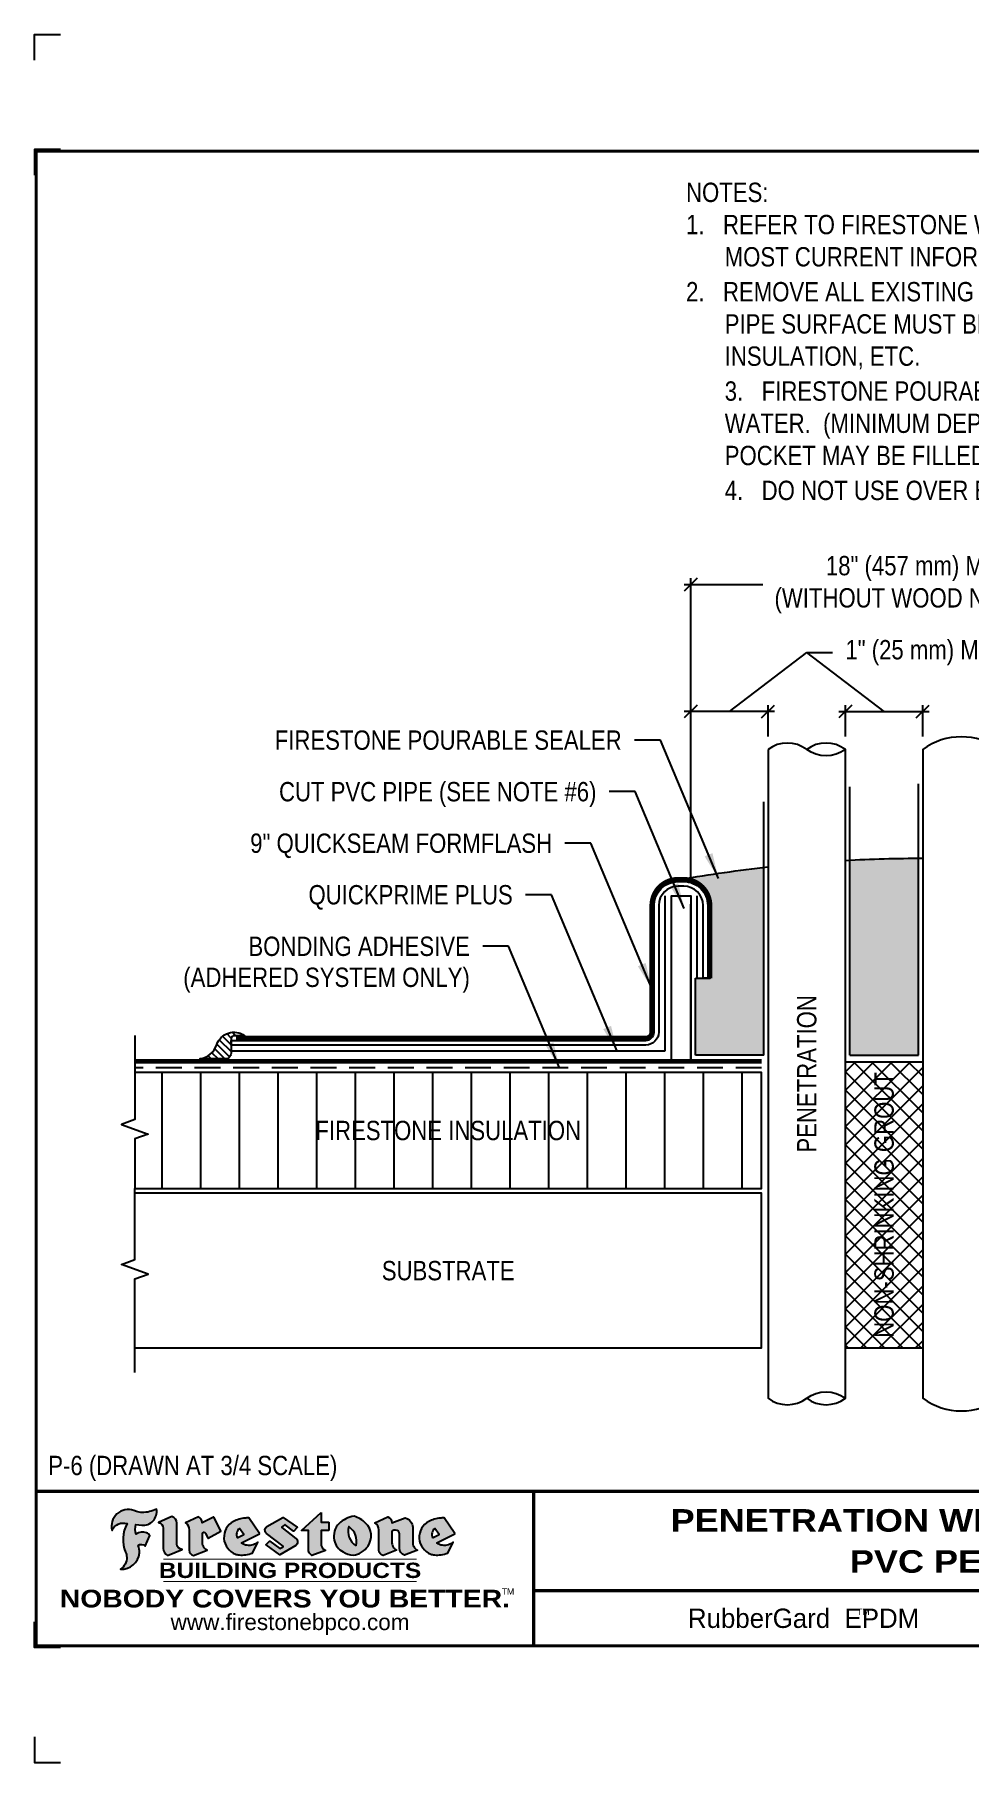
# Model space of a CAD drawing. Header units: inches. Extents: x 121.4 to 141.5, y -283.5 to -266.7.
# Drawn here: x 121.45 to 130.52, y -283.49 to -266.73 of the extents above; entities that cross this region are included whole.
import ezdxf
from ezdxf.enums import TextEntityAlignment as Align

# ---------------------------------------------------------------- set-up
doc = ezdxf.new("R2010")
doc.units = ezdxf.units.IN
doc.header["$MEASUREMENT"] = 0
doc.linetypes.add('HIDDEN', pattern=[0.375, 0.25, -0.125])
doc.layers.get('0').update_dxf_attribs({"linetype": 'CONTINUOUS'})
doc.layers.get('DEFPOINTS').update_dxf_attribs({"linetype": 'CONTINUOUS'})
for name, color, linetype in [('FSBP-ACCESSORY-OTHER', 7, 'CONTINUOUS'), ('FSBP-ADHESIVE', 1, 'HIDDEN'), ('FSBP-ANNO-NOTE', 7, 'CONTINUOUS'), ('FSBP-INSULATION', 7, 'CONTINUOUS'), ('FSBP-MEMBRANE', 7, 'CONTINUOUS'), ('FSBP-OTHER', 7, 'CONTINUOUS'), ('FSBP-SEALANTS', 1, 'CONTINUOUS'), ('FSBP-SUBSTRATE-GENERIC', 9, 'CONTINUOUS'), ('FSBP-TTLB', 7, 'CONTINUOUS'), ('FSBP-TTLB-BORDER', 7, 'CONTINUOUS'), ('FSBP-TTLB-TEXT', 7, 'CONTINUOUS')]:
    doc.layers.add(name, color=color, linetype=linetype)
doc.styles.add('FSBP_ARIAL', font='arial.ttf')
doc.styles.add('FSBP_ARIAL_BOLD', font='')
doc.styles.add('FSBP_ARIAL_NAR', font='ARIALN.TTF')
doc.styles.add('FSBP_BANKGOTHIC', font='bgothm.ttf')
doc.styles.get('FSBP_ARIAL_BOLD').set_extended_font_data('Arial Black')
doc.linetypes.add('ZIGZAG', pattern='A,0.0001,-0.2,[131,ltypeshp.shx,S=0.2,R=0,X=-0.2,Y=0],-0.4,[131,ltypeshp.shx,S=0.2,R=180,X=0.2,Y=0],-0.2', length=0.8001)
doc.dimstyles.new('FSBP-DIM', dxfattribs={"dimtxt": 0.1875, "dimasz": 0.125, "dimexe": 0.0625, "dimexo": 0.125, "dimgap": 0.125, "dimtad": 0, "dimdec": 0, "dimzin": 1, "dimdsep": 46, "dimlunit": 4, "dimtxsty": 'FSBP_ARIAL_NAR', "dimblk": 'OBLIQUE', "dimcen": 0.09375, "dimdle": 0.0625, "dimclrd": 256, "dimclre": 256, "dimclrt": 256, "dimadec": 0, "dimazin": 0, "dimtfac": 1, "dimtdec": 0, "dimtmove": 1, "dimatfit": 3, "dimfxl": 1, "dimtolj": 1, "dimtzin": 0, "dimlwd": -1, "dimlwe": -1, "dimarcsym": 0})
doc.dimstyles.new('FSBP-LEADER', dxfattribs={"dimtxt": 0.1875, "dimasz": 0.25, "dimexe": 0.0625, "dimexo": 0.125, "dimgap": 0.125, "dimtad": 0, "dimtih": 1, "dimtoh": 1, "dimdec": 4, "dimzin": 0, "dimdsep": 46, "dimlunit": 4, "dimtxsty": 'FSBP_ARIAL_NAR', "dimcen": 0.09375, "dimclrd": 256, "dimclre": 256, "dimclrt": 256, "dimadec": 0, "dimazin": 0, "dimtfac": 1, "dimtdec": 4, "dimtofl": 0, "dimtmove": 0, "dimatfit": 3, "dimfxl": 1, "dimtolj": 1, "dimtzin": 0, "dimlwd": -1, "dimlwe": -1, "dimarcsym": 0})

# ---------------------------------------------------------------- blocks, each defined once
blk = doc.blocks.new('_OBLIQUE')
at = {"color": 0, "linetype": 'ByBlock'}
blk.add_line((-0.5, -0.5), (0.5, 0.5), dxfattribs=at)
blk = doc.blocks.new('*D3')
at = {"layer": 'DEFPOINTS', "color": 0, "transparency": 16777216}
for p in [(132.311836314665, -272.0623908390834), (127.8118363146645, -275.081182422287), (132.311836314665, -275.081182422287)]:
    blk.add_point(p, dxfattribs=at)
at = {"layer": 'FSBP-ANNO-NOTE', "transparency": 16777216}
for p, q in [((127.8118363146645, -274.956182422287), (127.8118363146645, -271.9998908390834)), ((132.311836314665, -274.956182422287), (132.311836314665, -271.9998908390834)), ((127.7493363146645, -272.0623908390834), (128.5120409531368, -272.0623908390834)), ((132.374336314665, -272.0623908390834), (131.6116316761927, -272.0623908390834))]:
    blk.add_line(p, q, dxfattribs=at)
at = {"layer": 'FSBP-ANNO-NOTE', "transparency": 16777216, "xscale": 0.125, "yscale": 0.125, "zscale": 0.125, "rotation": 180}
blk.add_blockref('_OBLIQUE', (127.8118363146645, -272.0623908390834), dxfattribs=at)
at = {"layer": 'FSBP-ANNO-NOTE', "transparency": 16777216, "xscale": 0.125, "yscale": 0.125, "zscale": 0.125}
blk.add_blockref('_OBLIQUE', (132.311836314665, -272.0623908390834), dxfattribs=at)
at = {"layer": 'FSBP-ANNO-NOTE', "transparency": 16777216, "insert": (130.0618363146647, -272.0623908390834), "char_height": 0.1875, "attachment_point": 5, "style": 'FSBP_ARIAL_NAR'}
blk.add_mtext('\\A1;18" (457 mm) MAX.\\P(WITHOUT WOOD NAILERS)', dxfattribs=at)
blk = doc.blocks.new('*D4')
at = {"layer": 'DEFPOINTS', "color": 0, "transparency": 16777216}
for p in [(127.811836314665, -273.2924143736673), (127.811836314665, -273.6615643245682), (128.5618363146649, -273.6615643245682)]:
    blk.add_point(p, dxfattribs=at)
at = {"layer": 'FSBP-ANNO-NOTE', "transparency": 16777216}
for p, q in [((128.1868363146649, -273.2924143736673), (128.936836314665, -272.7215733672292)), ((128.936836314665, -272.7215733672292), (129.186836314665, -272.7215733672292)), ((128.6243363146649, -273.2924143736673), (127.749336314665, -273.2924143736673)), ((127.811836314665, -273.5365643245682), (127.811836314665, -273.2299143736673)), ((128.5618363146649, -273.5365643245682), (128.5618363146649, -273.2299143736673))]:
    blk.add_line(p, q, dxfattribs=at)
at = {"layer": 'FSBP-ANNO-NOTE', "transparency": 16777216, "xscale": 0.125, "yscale": 0.125, "zscale": 0.125, "rotation": 180}
blk.add_blockref('_OBLIQUE', (127.811836314665, -273.2924143736673), dxfattribs=at)
at = {"layer": 'FSBP-ANNO-NOTE', "transparency": 16777216, "xscale": 0.125, "yscale": 0.125, "zscale": 0.125}
blk.add_blockref('_OBLIQUE', (128.5618363146649, -273.2924143736673), dxfattribs=at)
at = {"layer": 'FSBP-ANNO-NOTE', "transparency": 16777216, "insert": (129.311836314665, -272.7215733672292), "char_height": 0.1875, "attachment_point": 4, "style": 'FSBP_ARIAL_NAR'}
blk.add_mtext('\\A1;1" (25 mm) MIN.', dxfattribs=at)
blk = doc.blocks.new('TTLB-EPDM_2')
at = {"layer": 'FSBP-TTLB-TEXT'}
h = blk.add_hatch(color=1, dxfattribs=at)
edge = h.paths.add_edge_path()
edge.add_arc((1.037309769669573, -0.1982514792917306), 0.1319107607348553, 264.0410451462098, 370.3106169565175)
edge.add_arc((1.027551646585694, 0.1214293576525799), 0.3273056962876235, 270.05058356628535, 295.23459397187514, ccw=False)
edge.add_arc((1.022801957313345, -0.06680179986895154), 0.1391656561713503, 249.3281275763668, 272.0749124149863, ccw=False)
edge.add_line((0.9736743133014443, -0.1970076156048179), (0.9474927838574558, -0.1852745150568325))
edge.add_arc((0.8939498971398288, -0.3394262635682071), 0.1631857907024099, 70.84590087378872, 194.3325259843273)
edge.add_arc((0.8444260109029493, -0.4259936440910768), 0.1179914261095279, 70.96950098067128, 156.9641407594482, ccw=False)
edge.add_arc((1.153141409296894, -0.4684497516079468), 0.3110405457095052, 150.3231137483159, 203.2084295854517)
edge.add_arc((0.7562495500622943, -0.6412608153899899), 0.1218587156617311, 0.8849157075190988, 24.34668939894999, ccw=False)
edge.add_arc((0.7493781665697374, -0.6475258110744375), 0.1289731377238325, -58.36655102076742, 3.6216782311386737, ccw=False)
edge.add_arc((0.8256699029544474, -0.5792158350996106), 0.1783301886510354, 267.2205474105585, 354.1381621173521)
edge.add_arc((0.7903121048625305, -0.6011409294291745), 0.212787892960859, 0.9996158580669322, 21.00503380861244)
edge.add_arc((1.01880712263941, -0.5666691048185161), 0.05136395668415847, 40.82117713173261, 125.52727787225791, ccw=False)
edge.add_line((1.057676976260041, -0.5330924682126437), (1.102776947655911, -0.4308018311949837))
edge.add_arc((1.040858222524664, -0.4699705673995949), 0.07326744446031509, 32.31675181867256, 66.31481236598174)
edge.add_arc((1.032262518825329, -0.5063316993097662), 0.1102246948011782, 69.8179132332389, 125.254734720681)
edge.add_arc((1.127708877207287, -0.368959353531244), 0.1659710644737306, 164.1569669952081, 196.5811013160487, ccw=False)
edge.add_line((0.9680425188342383, -0.3236487780942383), (1.023615334387159, -0.3294494641845773))
h = blk.add_hatch(color=1, dxfattribs=at)
edge = h.paths.add_edge_path()
edge.add_line((1.275239419159561, -0.6223407783464694), (1.415345367376062, -0.5660418822574371))
edge.add_arc((1.421019305783958, -0.5090099247487757), 0.05731350411836949, 181.9717871001989, 264.31851000495806, ccw=False)
edge.add_line((1.363739737527226, -0.5109819325197265), (1.363412352251203, -0.3102363679013962))
edge.add_arc((1.294263659668751, -0.3103491388303989), 0.06914878453844908, 0.0934405599591014, 72.42834396969012)
edge.add_line((1.315139561173908, -0.2444268274366692), (1.186839444240604, -0.3024209471341379))
edge.add_arc((1.175246268095289, -0.3585110609420917), 0.05727567197445628, -0.017399788185912257, 78.322067691347, ccw=False)
edge.add_line((1.232521937428658, -0.3585284546236807), (1.232574268422297, -0.555126496687123))
edge.add_arc((1.305699496415486, -0.5558575689677219), 0.07312888236350451, 179.4272023230205, 245.3845503102953)
h = blk.add_hatch(color=1, dxfattribs=at)
edge = h.paths.add_edge_path()
edge.add_line((1.792026821926584, -0.3839679064720229), (1.722158956877934, -0.2518542302253621))
edge.add_arc((1.720119655279638, -0.2529327078887852), 0.002306916790721817, 27.87197133405656, 117.3766794470751)
edge.add_line((1.719058846382097, -0.250884159729182), (1.610638460368705, -0.3070279753467702))
edge.add_arc((1.547088841662962, -0.3061026658494403), 0.06355635479880145, 359.165808011073, 425.8793658831422)
edge.add_line((1.573061729235633, -0.2480956029480268), (1.446879247402876, -0.3051325108639702))
edge.add_arc((1.407812067100189, -0.370357133046621), 0.07602957263902092, -3.441403975725109, 59.07992244284969, ccw=False)
edge.add_line((1.483704536400296, -0.3749210150788969), (1.483704536400296, -0.5723838140635706))
edge.add_arc((1.54053746518044, -0.568254406115083), 0.05698275005415228, 184.1557352478595, 255.3066498366543)
edge.add_line((1.526084036778343, -0.6233736605654059), (1.657291340682093, -0.570650514527486))
edge.add_arc((1.688298576827198, -0.5021390388423987), 0.0752015358480571, 207.5160880841914, 245.649226723163, ccw=False)
edge.add_arc((1.721050197024907, -0.4914488168456328), 0.1093332836229113, 179.4823365255141, 204.5537900001094, ccw=False)
edge.add_line((1.611721375809452, -0.4904610114968335), (1.611721375809452, -0.4126404716788983))
edge.add_arc((1.628589765097195, -0.414159299036043), 0.01693662875851176, 28.356188110622725, 174.8549701683585, ccw=False)
edge.add_arc((1.627340435522395, -0.4197189881350504), 0.02111886817708033, 22.216893572439517, 40.10213956426492, ccw=False)
edge.add_line((1.646891420738257, -0.4117336534413738), (1.666638796144639, -0.4549750258192233))
edge.add_arc((1.668737246926742, -0.4540167099035481), 0.002306916790685496, 204.545128184284, 299.6323508190091)
edge.add_line((1.669877862091766, -0.4560219186518992), (1.791128135493295, -0.3870515928837648))
edge.add_line((1.791128135493295, -0.3870515928837648), (1.792026821926584, -0.3839679064720229))
h = blk.add_hatch(color=1, dxfattribs=at)
h.paths.add_polyline_path([(2.063388732080512, -0.2583237030618903, 0.02524281661523788), (2.025024361750752, -0.2610532129309178, 0.1213611957758757), (1.901773912052249, -0.3008158885520373, 0.6151668103976068), (1.93274136141747, -0.6099060679591872, 0.05306812109568645), (1.967936229862175, -0.617865745600497, 0.1150932231766138), (2.099126721549737, -0.5994933789882708), (2.151195569562105, -0.4944891916583316, -0.08755405562188731), (2.104230609512001, -0.5187113292177372, -0.265591761123442), (1.992692314386659, -0.5010701623316862), (2.165347897647223, -0.4141184325909109, 0.4518949533370738), (2.166222728871162, -0.4107679608846269)])
h.paths.add_polyline_path([(2.014217313945437, -0.4188965037300676), (1.951113654018855, -0.4515330109460507, -0.3720533890450154), (1.973177450672722, -0.3607130665457561)], flags=16)
h = blk.add_hatch(color=1, dxfattribs=at)
edge = h.paths.add_edge_path()
edge.add_arc((2.260407392426802, -0.3775796671688782), 0.04152450223225729, 123.20805433950699, 232.2027298779723, ccw=False)
edge.add_line((2.237665217914071, -0.3428366421988329), (2.393535971665983, -0.2540943745380986))
edge.add_arc((2.394677353533142, -0.2560991469722482), 0.002306916790741334, 55.64644466176611, 119.65426054492559, ccw=False)
edge.add_line((2.395979141996861, -0.2541946229174954), (2.531809646140459, -0.3470380726374032))
edge.add_arc((2.530468902927946, -0.3489153772789875), 0.002306916790700397, -42.731101238422525, 54.4661353739603, ccw=False)
edge.add_line((2.532163440279987, -0.3504807552658491), (2.498457913851155, -0.3869673252714421))
edge.add_arc((2.496763376499139, -0.3854019472845934), 0.002306916790672934, 233.7527076894875, 317.26889876138785, ccw=False)
edge.add_line((2.495399362263356, -0.38726241234572), (2.413849913492982, -0.3274738082119626))
edge.add_arc((2.412485899257181, -0.3293342732731342), 0.002306916790720064, 53.75270768979358, 124.4135619297835)
edge.add_line((2.41118211687575, -0.3274311136421062), (2.382933981293377, -0.346782838468144))
edge.add_arc((2.38423776367478, -0.3486859980991606), 0.002306916790694898, 124.4135619293799, 231.8459020253626)
edge.add_line((2.382812599816248, -0.3505000469010184), (2.519899969301207, -0.4581994452042721))
edge.add_arc((2.494247019847682, -0.4908523236374461), 0.04152450223225742, -55.21225898295222, 51.84590202520428, ccw=False)
edge.add_line((2.517938320565804, -0.5249552055672808), (2.364434947484597, -0.6179520922513717))
edge.add_arc((2.36323960192349, -0.6159790200102006), 0.002306916790726996, 233.2955624372927, 301.20872157023314, ccw=False)
edge.add_line((2.361860787187538, -0.6178285429225383), (2.231266621301074, -0.5204709167214361))
edge.add_arc((2.232647938930649, -0.5186232623475259), 0.002306916790697672, 135.5134179846393, 233.21798691998708, ccw=False)
edge.add_line((2.231002150870836, -0.5170067083764565), (2.262839375599356, -0.4845937328397696))
edge.add_arc((2.264485163659225, -0.4862102868108537), 0.002306916790748497, 53.0352839999411, 135.513417985369, ccw=False)
edge.add_line((2.265872365996302, -0.4843670465239001), (2.361834678328762, -0.5565872257804898))
edge.add_arc((2.363221880665761, -0.5547439854936304), 0.002306916790627066, 233.0352840000685, 302.2362632414394)
edge.add_line((2.36445241715569, -0.5566953042850713), (2.39428499383348, -0.5378823484768844))
edge.add_arc((2.393054457343549, -0.5359310296853765), 0.002306916790685166, 302.2362632406177, 412.2027298768422)
edge.add_line((2.394468296066179, -0.5341081404551886), (2.234958295420142, -0.4103916733127022))
h = blk.add_hatch(color=1, dxfattribs=at)
edge = h.paths.add_edge_path()
edge.add_line((2.763460561272041, -0.2072496393923444), (2.763460561272041, -0.2969520779963801))
edge.add_arc((2.765767478062699, -0.2969520779963943), 0.00230691679065842, 179.9999999996471, 269.9999999996471)
edge.add_line((2.765767478062685, -0.2992589947870528), (2.835417693520355, -0.2992589947870528))
edge.add_arc((2.835417693520355, -0.3015659115777538), 0.002306916790701052, 0, 90, ccw=False)
edge.add_line((2.837724610311056, -0.3015659115777538), (2.837724610311056, -0.3790761307453892))
edge.add_arc((2.83541769352037, -0.3790761307453749), 0.002306916790686842, 269.99999999964706, 359.99999999964706, ccw=False)
edge.add_line((2.835417693520355, -0.3813830475360618), (2.765767478062685, -0.3813830475360618))
edge.add_arc((2.765767478062699, -0.3836899643267202), 0.00230691679065842, 90.00000000035294, 180.0000000003529)
edge.add_line((2.763460561272041, -0.3836899643267344), (2.763460561272041, -0.5033995910642801))
edge.add_arc((2.836735953378943, -0.5071368822038516), 0.07337063740681413, 177.0802527808789, 245.3249543133826)
edge.add_line((2.806105814540615, -0.5738080530967267), (2.674529557384915, -0.6226036013049594))
edge.add_arc((2.708610405062069, -0.564298408791804), 0.06753517344606039, 177.0345319916277, 239.6926428024901, ccw=False)
edge.add_line((2.641165668230087, -0.560804539009709), (2.641165668230087, -0.3836899643267344))
edge.add_arc((2.638858751439429, -0.3836899643267202), 0.00230691679065842, 359.9999999996471, 449.999999999647)
edge.add_line((2.638858751439443, -0.3813830475360618), (2.572857950769389, -0.3813830475360618))
edge.add_line((2.572857950769389, -0.3813830475360618), (2.763460561272041, -0.2072496393923444))
h = blk.add_hatch(color=1, dxfattribs=at)
edge = h.paths.add_edge_path(flags=16)
edge.add_arc((2.940363509127394, -0.4847985213681437), 0.1684614578629418, 344.5558804047865, 417.0140046669545)
edge.add_arc((3.194458079644619, -0.3883534532477785), 0.1684614578629414, 164.5558804047864, 237.0140046669546)
edge = h.paths.add_edge_path()
edge.add_arc((3.069375116502199, -0.4399344555144872), 0.1828726885096673, 136.0914512150047, 191.213418978326)
edge.add_arc((3.064939550433406, -0.4318234379590333), 0.1803148804748503, 194.0167254156723, 240.6663730831859)
edge.add_arc((3.098047041778981, -0.3845058757092554), 0.2378525180183701, 239.2975390661776, 264.2889872773176)
edge.add_arc((3.04884478212623, -0.4190232383793012), 0.203760689247156, 277.1986764832036, 326.503572961274)
edge.add_arc((3.077739326803546, -0.4341046616465112), 0.171374865791709, 325.3768876809902, 406.3828327799087)
edge.add_arc((3.011839488065919, -0.4896144380417797), 0.2571945645850002, 44.28462553519766, 73.82901434867304)
edge.add_arc((3.117152499586992, -0.4983433120546693), 0.2579560664039132, 97.50292863483666, 134.1039137579027)
h = blk.add_hatch(color=1, dxfattribs=at)
edge = h.paths.add_edge_path()
edge.add_line((3.322690228557462, -0.5721896537377091), (3.322690228557462, -0.3749210150788969))
edge.add_arc((3.246797759257384, -0.3703571330465745), 0.076029572638996, 356.5585960242387, 419.0799224428129)
edge.add_line((3.285864939560099, -0.3051325108639702), (3.412047421392799, -0.2480956029480268))
edge.add_arc((3.386074533820159, -0.3061026658494941), 0.06355635479883807, 0.3962622833877276, 65.87936588318718, ccw=False)
edge.add_line((3.449629368605429, -0.3056631084210863), (3.580526418688805, -0.2593848434574539))
edge.add_arc((3.555744121700958, -0.3530904070730321), 0.09692726601172152, 2.366977007666776, 75.18615851992018, ccw=False)
edge.add_line((3.652588689330287, -0.3490873311063041), (3.652588689330287, -0.4883770011386872))
edge.add_arc((3.761877549389556, -0.4914934052703811), 0.1093332836229047, 178.3666365323574, 204.5537900000422)
edge.add_arc((3.729125929191727, -0.5021836272670953), 0.07520153584796169, 207.5160880841711, 245.2240541443093)
edge.add_line((3.697611150971852, -0.5704631245385627), (3.572585913552643, -0.6207021253773775))
edge.add_arc((3.59534718600759, -0.5526356419907701), 0.07177131519198746, 180.3328587115751, 251.51018566665869, ccw=False)
edge.add_line((3.523577081955409, -0.5530525936986663), (3.523577081955409, -0.4153032515383615))
edge.add_arc((3.486319529276879, -0.4148773504126441), 0.0372599868942854, 359.3450650296066, 449.0500281941028)
edge.add_arc((3.482769874121713, -0.4419622099033496), 0.06447454900600783, 86.29402372314017, 119.8211331593848)
edge.add_line((3.450707067966732, -0.3860252459975726), (3.450707067966732, -0.4904610114968335))
edge.add_arc((3.560035889182251, -0.491448816845647), 0.1093332836229751, 179.4823365255069, 204.5537900001023)
edge.add_arc((3.527284268984408, -0.5021390388424952), 0.07520153584796385, 207.5160880841699, 245.6492267231416)
edge.add_line((3.496277032839316, -0.570650514527486), (3.365069728935509, -0.6233736605654059))
edge.add_arc((3.37950248606194, -0.5682868177318081), 0.05694615642555727, 183.9298782390169, 255.318496325343, ccw=False)
h = blk.add_hatch(color=1, dxfattribs=at)
h.paths.add_polyline_path([(3.957695472291277, -0.2583237030618903, 0.02524281661523822), (3.919331101961575, -0.2610532129309178, 0.1085638477195505), (3.807890832595604, -0.2939221658134414, 0.6425897848490651), (3.827048101628293, -0.6099060679591872, 0.05306812109569052), (3.862242970072884, -0.617865745600497, 0.1150932231766133), (3.993433461760503, -0.5994933789882708), (4.045502309772871, -0.4944891916583316, -0.08755405562189084), (3.998537349722767, -0.5187113292177372, -0.2655917611234366), (3.886999054597368, -0.5010701623316862), (4.059654637857989, -0.4141184325909109, 0.4518949533370731), (4.060529469081928, -0.4107679608846269)])
h.paths.add_polyline_path([(3.90852405415626, -0.4188965037300676), (3.845420394229677, -0.4515330109460507, -0.3720533890450147), (3.867484190883488, -0.3607130665457561)], flags=16)
at = {"layer": 'DEFPOINTS', "linetype": 'Continuous', "ltscale": 1.75}
for points in [[(-0.015625, 13.88083333333333), (-0.015625, 14.13083333333333), (0.234375, 14.13083333333333)], [(-0.015625, -2.380833333333342), (-0.015625, -2.630833333333342), (0.234375, -2.630833333333342)]]:
    blk.add_lwpolyline(points, dxfattribs=at)
at = {"layer": 'DEFPOINTS', "color": 1}
for points in [[(0.234375, 13.015625), (-0.015625, 13.015625), (-0.015625, 12.765625)], [(0.234375, -1.515625), (-0.015625, -1.515625), (-0.015625, -1.265625)]]:
    blk.add_lwpolyline(points, dxfattribs=at)
at = {"layer": 'FSBP-TTLB', "const_width": 0.03125}
for points in [[(0, 0), (0, -1.5), (20, -1.5), (20, 0), (0, 0)], [(4.825208527206769, 0), (4.825208527206769, -0.9643749050531198)], [(4.825208527206769, -0.9643749050531198), (15.84028770518938, -0.9643749050531198)], [(4.825208527206769, -0.9643749050531198), (4.825208527206769, -1.5)]]:
    blk.add_lwpolyline(points, dxfattribs=at)
at = {"layer": 'FSBP-TTLB-BORDER', "const_width": 0.03125}
blk.add_lwpolyline([(20, 0), (20, 13), (0, 13), (0, 0)], dxfattribs=at)
at = {"layer": 'FSBP-TTLB-TEXT', "color": 1}
blk.add_line((0.7358432058323388, -0.379822754145593), (0.7358432058323388, -0.379822754145593), dxfattribs=at)
for points in [[(1.023615323725323, -0.3294494630716969, 0.5000510906601082), (1.167090420776901, -0.1746414942047778, -0.1103304102359608), (1.027840608309816, -0.2058762110801382, -0.09957876667165425), (0.9736743133014443, -0.1970076156048179), (0.9474927838574558, -0.1852745150568325, 0.5978159689075124), (0.7358432058323388, -0.379822754145593, -0.3938834584182213), (0.8828996422548698, -0.3144510229727047, 0.2349406564350952), (0.86727108227484, -0.5910237178633082, -0.1027304183841549), (0.8780937320133262, -0.6393788197974146, -0.2772692352614086), (0.8170223912655956, -0.7573362346216896, 0.3985429150902959), (1.003067614090241, -0.5974286950643517, 0.0875124847930418), (0.9889600163401155, -0.5248671157293501, -0.3874031597924062), (1.057676976260041, -0.5330924682126437), (1.102776947655911, -0.4308018311949837, 0.1494423498871741), (1.07029056398062, -0.4028746979725923, 0.2467195073738216), (0.9686394281704906, -0.4163228904100862, -0.1424285161541127), (0.9680425188342383, -0.3236487780942383), (1.023615334387159, -0.3294494641845773)], [(2.166222728871162, -0.4107679608846269), (2.063388732080512, -0.2583237030618903, 0.02524281661523788), (2.025024361750752, -0.2610532129309178, 0.1085638477195265), (1.913584092384895, -0.2939221658134414, 0.6425897848491228), (1.93274136141747, -0.6099060679591872, 0.05306812109568648), (1.967936229862175, -0.617865745600497, 0.1150932231766137), (2.099126721549737, -0.5994933789882708), (2.151195569562105, -0.4944891916583316, -0.0875540556218873), (2.104230609512001, -0.5187113292177372, -0.2655917611234418), (1.992692314386659, -0.5010701623316862), (2.165347897647223, -0.4141184325909109)], [(2.763460561272041, -0.2072496393923444), (2.763460561272041, -0.2969520779963801, 0.4142135623730958), (2.765767478062685, -0.2992589947870528), (2.835417693520355, -0.2992589947870528, -0.414213562373095), (2.837724610311056, -0.3015659115777538), (2.837724610311056, -0.3790761307453892, -0.4142135623730938), (2.835417693520355, -0.3813830475360618), (2.765767478062685, -0.3813830475360618, 0.4142135623730958), (2.763460561272041, -0.3836899643267344), (2.763460561272041, -0.5033995910642801, 0.3068985753588853), (2.806105814540615, -0.5738080530967267), (2.674529557384915, -0.6226036013049594, -0.2804194150632976), (2.641165668230087, -0.560804539009709), (2.641165668230087, -0.3836899643267344, 0.414213562373095), (2.638858751439443, -0.3813830475360618), (2.572857950769389, -0.3813830475360618), (2.763460561272041, -0.2072496393923444)], [(4.060529469081928, -0.4107679608846269), (3.957695472291277, -0.2583237030618903, 0.02524281661523788), (3.919331101961575, -0.2610532129309178, 0.1085638477195265), (3.807890832595604, -0.2939221658134414, 0.6425897848491228), (3.827048101628293, -0.6099060679591872, 0.05306812109568648), (3.862242970072884, -0.617865745600497, 0.1150932231766137), (3.993433461760503, -0.5994933789882708), (4.045502309772871, -0.4944891916583316, -0.0875540556218873), (3.998537349722767, -0.5187113292177372, -0.2655917611234418), (3.886999054597368, -0.5010701623316862), (4.059654637857989, -0.4141184325909109)], [(4.059654637857989, -0.4141184325909109, 0.4518949533370731), (4.060529469081928, -0.4107679608846269, 0.4518949533370731)]]:
    blk.add_lwpolyline(points, format="xyb", dxfattribs=at)
for points in [[(1.275239419159561, -0.6223407783464694), (1.415345367376062, -0.5660418822574371, -0.3756100036733062), (1.363739737527226, -0.5109819325197265), (1.363412352251203, -0.3102363679013962, 0.3265360292958048), (1.315139561173908, -0.2444268274366692), (1.186839444240604, -0.3024209471341379, -0.3557863980845349), (1.232521937428658, -0.3585284546236807), (1.232574268422297, -0.555126496687123, 0.2960110723418457)], [(1.792026821926584, -0.3839679064720229), (1.722158956877934, -0.2518542302253621, 0.4116839150163434), (1.719058846382097, -0.250884159729182), (1.610638460368705, -0.3070279753467702, 0.2996033003794034), (1.573061729235633, -0.2480956029480268), (1.446879247402876, -0.3051325108639702, -0.2797757560995365), (1.483704536400296, -0.3749210150788969), (1.483704536400296, -0.5723838140635706, 0.320828638474519), (1.526084036778343, -0.6233736605654059), (1.657291340682093, -0.570650514527486, -0.1679398621276611), (1.621603752698661, -0.5368819723450571, -0.1098333365370753), (1.611721375809452, -0.4904610114968335), (1.611721375809452, -0.4126404716788983, -0.743334502655012), (1.64349420176768, -0.4061152228778298, -0.07819791644735608), (1.646891420738257, -0.4117336534413738), (1.666638796144639, -0.4549750258192233, 0.4404648714563479), (1.669877862091766, -0.4560219186518992), (1.791128135493295, -0.3870515928837648)], [(2.234958295420142, -0.4103916733127022, -0.5150044486718882), (2.237665217914071, -0.3428366421988329), (2.393535971665983, -0.2540943745380986, -0.2867822934100265), (2.395979141996861, -0.2541946229174954), (2.531809646140459, -0.3470380726374032, -0.4515027974650387), (2.532163440279987, -0.3504807552658491), (2.498457913851155, -0.3869673252714421, -0.3814439164929681), (2.495399362263356, -0.38726241234572), (2.413849913492982, -0.3274738082119626, 0.3184718635035665), (2.41118211687575, -0.3274311136421062), (2.382933981293377, -0.346782838468144, 0.5064094529656681), (2.382812599816248, -0.3505000469010184), (2.519899969301207, -0.4581994452042721, -0.5043597839115849), (2.517938320565804, -0.5249552055672808), (2.364434947484597, -0.6179520922513717, -0.3053163970316367), (2.361860787187538, -0.6178285429225383), (2.231266621301074, -0.5204709167214361, -0.4541703869768119), (2.231002150870836, -0.5170067083764565), (2.262839375599356, -0.4845937328397696, -0.3762644290664977), (2.265872365996302, -0.4843670465239001), (2.361834678328762, -0.5565872257804898, 0.3114700032088108), (2.36445241715569, -0.5566953042850713), (2.39428499383348, -0.5378823484768844, 0.520381097387146), (2.394468296066179, -0.5341081404551886)], [(2.937624918725987, -0.3131105398334029, 0.2452625673097023), (2.889993533867141, -0.4754966266250307, 0.2064059665179019), (2.976604338974084, -0.5890186876871866, 0.1094800500670344), (3.074378098474654, -0.6211778035979165, 0.2185147641853038), (3.218764944843201, -0.5314757029352819, 0.3689489483072479), (3.195959963110113, -0.3100352223135445, 0.1296305888694145), (3.0834694040758, -0.242595816912754, 0.1610736375384317)], [(3.322690228557462, -0.5721896537377091), (3.322690228557462, -0.3749210150788969, 0.2797757560995341), (3.285864939560099, -0.3051325108639702), (3.412047421392799, -0.2480956029480268, -0.2937618496109166), (3.449629368605429, -0.3056631084210863), (3.580526418688805, -0.2593848434574539, -0.3288760160581939), (3.652588689330287, -0.3490873311063041), (3.652588689330287, -0.4883770011386872, 0.114762897203527), (3.662431105063263, -0.536926560769686, 0.166032965990522), (3.697611150971852, -0.5704631245385627), (3.572585913552643, -0.6207021253773775, -0.3209557512194564), (3.523577081955409, -0.5530525936986663), (3.523577081955409, -0.4153032515383615, 0.4127061514896111), (3.48693727661589, -0.3776224848030694, 0.1473421876160361), (3.450707067966732, -0.3860252459975726), (3.450707067966732, -0.4904610114968335, 0.1098333365370753), (3.460589444855941, -0.5368819723450855, 0.1679398621276611), (3.496277032839316, -0.570650514527486), (3.365069728935509, -0.6233736605654059, -0.3219729545308964), (3.322690228557462, -0.5721896537377091, 29.1476284739)], [(1.951113654018855, -0.4515330109460507), (2.014217313945437, -0.4188965037300676), (1.973177450672722, -0.3607130665457561, 0.3720533890450154)], [(3.10274193015772, -0.5296595419651595, 0.3271311138286319), (3.032079658614293, -0.3434924326507627, 0.3271311138286322)], [(3.845420394229677, -0.4515330109460507), (3.90852405415626, -0.4188965037300676), (3.867484190883488, -0.3607130665457561, 0.3720533890450154)]]:
    blk.add_lwpolyline(points, format="xyb", close=True, dxfattribs=at)
at = {"layer": 'FSBP-TTLB-TEXT', "const_width": 0.0078125}
for points in [[(1.233926579809207, -0.6584455781731435), (3.691229482685259, -0.6584455781731577)], [(1.233926579809207, -0.8761560960495984), (3.691229482685259, -0.8761560960495842)]]:
    blk.add_lwpolyline(points, dxfattribs=at)
at = {"layer": 'FSBP-TTLB-TEXT', "color": 1}
for centre, start, end in [((1.789987520328282, -0.3850463841354355), 299.6323508193319, 27.87197133380463), ((2.164310260790558, -0.412058050385383), 296.7304547840455, 34.00233684987403)]:
    blk.add_arc(centre, 0.00230691679068068, start, end, dxfattribs=at)
at = {"layer": 'FSBP-TTLB-TEXT', "lineweight": 18, "style": 'FSBP_ARIAL_BOLD'}
blk.add_text('BUILDING PRODUCTS', height=0.1484375, dxfattribs=at).set_placement((2.462578031247233, -0.7673008371113639), align=Align.MIDDLE_CENTER)
at = {"layer": 'FSBP-TTLB-TEXT', "color": 1}
for s, height, style, p in [('NOBODY COVERS YOU BETTER.', 0.171875, 'FSBP_ARIAL_BOLD', (2.412604263603384, -1.041650450587369)), ('TM', 0.0625, 'FSBP_BANKGOTHIC', (4.576671173373001, -0.9725745042934193))]:
    blk.add_text(s, height=height, dxfattribs=dict(at, style=style)).set_placement(p, align=Align.MIDDLE_CENTER)
at = {"layer": 'FSBP-TTLB-TEXT'}
for s, height, style, p in [('RubberGard  EPDM', 0.1875, 'FSBP_BANKGOTHIC', (7.443365678241776, -1.23218745252656)), ('TM', 0.0625, 'FSBP_BANKGOTHIC', (8.023397742165457, -1.169706269210366)), ('www.firestonebpco.com', 0.15625, 'FSBP_ARIAL', (2.462578031247233, -1.268657306740124))]:
    blk.add_text(s, height=height, dxfattribs=dict(at, style=style)).set_placement(p, align=Align.MIDDLE_CENTER)
for tag, height, style, p in [('MAXIMUM_WARRANTY', 0.1875, 'FSBP_ARIAL_BOLD', (18.03987100774941, 0.2240244307510579)), ('ACCPT_SYSTEMS', 0.21875, 'FSBP_ARIAL', (12.49438170418193, -1.23218745252656))]:
    blk.add_attdef(tag, text='', height=height, dxfattribs=dict(at, style=style)).set_placement(p, align=Align.MIDDLE_LEFT)
for tag, height, style, p in [('DETAIL_DESCP_LINE_1', 0.21875, 'FSBP_ARIAL_BOLD', (10.33118450231211, -0.2831249841755152)), ('DETAIL_DESCP_LINE_2', 0.21875, 'FSBP_ARIAL_BOLD', (10.33118450231211, -0.6812499208775904)), ('ISSUE_REV_DATE', 0.21875, 'FSBP_ARIAL', (16.84069633627263, -0.7282559425942452)), ('DETAIL_NUMBER', 0.4375, 'FSBP_ARIAL', (18.91941590748775, -0.8931630692489421))]:
    blk.add_attdef(tag, text='', height=height, dxfattribs=dict(at, style=style)).set_placement(p, align=Align.MIDDLE_CENTER)

msp = doc.modelspace()

# ---------------------------------------------------------------- hatches: boundary and pattern name
at = {"layer": 'FSBP-INSULATION'}
h = msp.add_hatch(dxfattribs=at)
h.set_pattern_fill('LINE', color=256, scale=3, angle=90, style=0)
h.set_pattern_definition([(90, (-88.81493412204918, -126.1741279696159), (-0.375, 2.296136913416957e-17), [])])
h.paths.add_polyline_path([(122.4195192505313, -276.7949816362852), (122.4195192505313, -277.3446502610669), (122.5483072545682, -277.3915252610668), (122.4195192505313, -277.4384002610668), (122.4195192505313, -277.9199816362852), (128.4993363146648, -277.9199816362851), (128.4993363146648, -276.7949816362851)])
h.paths.add_polyline_path([(124.1220833931028, -277.5029348252347), (126.7967721720932, -277.5029348252347), (126.7967721720932, -277.2119005482906), (124.1220833931028, -277.2119005482906)], flags=24)
at = {"layer": 'FSBP-OTHER'}
h = msp.add_hatch(dxfattribs=at)
h.set_pattern_fill('ANSI37', color=256, style=0)
h.set_pattern_definition([(45, (6.252776074688882e-13, -74.29147171961606), (-0.08838834764831843, 0.08838834764831845), []), (135, (6.252776074688882e-13, -74.29147171961606), (-0.08838834764831845, -0.08838834764831843), [])])
h.paths.add_polyline_path([(130.0618363146649, -276.69310252637), (129.3118363146649, -276.69310252637), (129.3118363146649, -279.4668566362851), (130.0618363146649, -279.4668566362851)])
h.paths.add_polyline_path([(129.832353453137, -279.4170681727327), (129.832353453137, -276.7428909899223), (129.5413191761929, -276.7428909899223), (129.5413191761929, -279.4170681727327)], flags=24)
at = {"layer": 'FSBP-SEALANTS'}
h = msp.add_hatch(dxfattribs=at)
h.set_pattern_fill('AR-SAND', color=256, scale=0.025, style=0)
h.set_pattern_definition([(37.50000000000001, (6.821210263296962e-13, -69.041471719616), (-0.001574833952740204, 0.04817059422532897), [0, -0.03800000000000001, 0, -0.0425, 0, -0.040625]), (7.499999999999999, (6.821210263296962e-13, -69.041471719616), (0.04424441763169318, 0.07055365163074351), [0, -0.0205, 0, -0.03425, 0, -0.013125]), (327.5, (-0.03074999999931788, -69.041471719616), (0.07785354654378739, 0.0001414763384241069), [0, -0.0125, 0, -0.04500000000000001, 0, -0.05875]), (317.5, (-0.03074999999931788, -69.041471719616), (0.07515316511430735, 0.02194188912335623), [0, -0.00625, 0, -0.0295, 0, -0.03375])])
h.paths.add_polyline_path([(128.5222777071452, -274.8045725181986, 0.01323725493815263), (127.7163002774901, -274.9199324222872, -0.4446963125639915), (127.9990007814631, -275.174932422287), (127.9990007814631, -275.8801852982657), (127.8587113146651, -275.8801852982657), (127.8587113146651, -276.6259758117874), (128.5222777071451, -276.6259758117874)])
h.paths.add_polyline_path([(130.0194240006462, -274.7165823648143, 0.01227834983910354), (129.355857608166, -274.7349494453389), (129.355857608166, -276.6259758117874), (130.0194240006462, -276.6259758117874)])
h.paths.add_polyline_path([(131.6013949221845, -276.6259758117874), (132.2649613146645, -276.6259758117874), (132.2649613146645, -275.8801852982657), (132.1246718478669, -275.8801852982657), (132.1246718478669, -275.1757484695197, -0.0007969671335522922), (132.1246718478669, -275.1749324222956, -0.1989123673936868), (132.199359618668, -274.9946201930809, -0.2168480906513801), (132.3978399458857, -274.9199324222874, 0.01488640183249364), (131.6013949221844, -274.8045038766854)])
h = msp.add_hatch(dxfattribs=at)
h.set_pattern_fill('ANSI31', color=256, scale=0.375, angle=90, style=0)
h.set_pattern_definition([(135, (-25.0190504501729, -17.44667159858847), (-0.03314563036811942, -0.03314563036811941), [])])
edge = h.paths.add_edge_path()
edge.add_line((123.4850593402043, -276.4376438460758), (123.3847295626928, -276.4376438460758))
edge.add_arc((123.3847295626928, -276.4688938460758), 0.03125, 90, 180)
edge.add_line((123.3534795626928, -276.4688938460758), (123.3534795626928, -276.6070433927815))
edge.add_arc((123.2958002853106, -276.6061389258169), 0.05768636840550315, 265.2063274584769, 359.101620283786, ccw=False)
edge.add_line((123.2909795626928, -276.663623512736), (123.051551738371, -276.6636235127359))
edge.add_arc((123.014879669243, -276.4560859993557), 0.2107526040507371, 280.020777653834, 341.015452183466)
edge.add_arc((123.3813666238543, -276.5800097815579), 0.1761256341641667, 53.932148878022815, 161.679073836779, ccw=False)

# ---------------------------------------------------------------- linework, layer by layer
at = {"layer": 'FSBP-ACCESSORY-OTHER'}
msp.add_line((127.8118363146645, -276.6632136722873), (127.8118363146645, -275.1632136722873), dxfattribs=at)
msp.add_lwpolyline([(127.6243363146645, -276.6632136722873), (127.6243363146645, -275.081182422287), (127.8118363146645, -275.081182422287), (127.8118363146645, -276.6632136722873)], dxfattribs=at)
at = {"layer": 'FSBP-ADHESIVE', "linetype": 'ZIGZAG', "ltscale": 0.17}
for p, q in [((129.355857608166, -276.6259758117874), (129.3558576081659, -274.0224545011216)), ((130.0194240006462, -276.6259758117874), (130.0194240006462, -273.9955687226535)), ((128.5222777071451, -276.6259758117874), (128.5222777071452, -274.1687016231411)), ((127.561836314665, -275.081182422287), (127.561836314665, -276.5888717052885)), ((127.8707642403149, -275.081182422287), (127.8707642403149, -275.8801852982657)), ((127.8587113146651, -276.6259758117874), (127.8587113146651, -275.8801852982657)), ((127.561836314665, -276.5888717052885), (123.3534795626928, -276.5888717052886)), ((128.5222777071451, -276.6259758117874), (127.8587113146651, -276.6259758117874)), ((129.355857608166, -276.6259758117874), (130.0194240006462, -276.6259758117874))]:
    msp.add_line(p, q, dxfattribs=at)
at = {"layer": 'FSBP-ADHESIVE', "linetype": 'HIDDEN'}
msp.add_line((128.4993363146648, -276.7481066362851), (122.4195192505313, -276.7481066362851), dxfattribs=at)
at = {"layer": 'FSBP-ANNO-NOTE'}
for p, q in [((129.686836314665, -273.2924143736673), (128.936836314665, -272.7215733672292)), ((129.249336314665, -273.2924143736673), (130.124336314665, -273.2924143736673)), ((129.311836314665, -273.5365643245682), (129.311836314665, -273.2299143736673)), ((130.061836314665, -273.5365643245682), (130.061836314665, -273.2299143736673))]:
    msp.add_line(p, q, dxfattribs=at)
at = {"layer": 'FSBP-INSULATION'}
msp.add_lwpolyline([(122.4195192505313, -276.437061012736), (122.4195192505313, -277.2509002610668), (122.2907312464944, -277.2977752610668), (122.5483072545682, -277.3915252610668), (122.4195192505313, -277.4384002610668), (122.4195192505313, -277.9199816362851), (128.4993363146648, -277.9199816362851), (128.4993363146648, -276.7949816362851), (122.4195192505313, -276.7949816362851)], dxfattribs=at)
at = {"layer": 'FSBP-MEMBRANE'}
msp.add_lwpolyline([(127.9315007814631, -275.8801852982657), (127.9315007814631, -275.174932422287, 0.414213562373095), (127.7440007814631, -274.987432422287), (127.6885997735172, -274.9874324222872, 0.4142135623730728), (127.5010997735172, -275.1749324222872), (127.5010997735171, -276.4031351641407, -0.414213562373095), (127.3760997735171, -276.5281351641407), (123.3534795626928, -276.5281351641407), (123.3534795626928, -276.4831351641408), (127.3760997735171, -276.4831351641408, 0.4142135623730826), (127.4560997735171, -276.4031351641407), (127.4560997735172, -275.174932422287, -0.4142135623730456), (127.6885997735172, -274.9424324222871), (127.7440007814631, -274.9424324222871, -0.4142135623730994), (127.9765007814631, -275.174932422287), (127.9765007814631, -275.8801852982657)], format="xyb", close=True, dxfattribs=at)
at = {"layer": 'FSBP-MEMBRANE', "const_width": 0.045}
msp.add_lwpolyline([(127.9990007814631, -275.8801852982657), (127.9990007814631, -275.174932422287, 0.4142135623730724), (127.7440007814631, -274.9199324222872), (127.6885997735172, -274.9199324222872, 0.4142135623730235), (127.4335997735172, -275.174932422287), (127.4335997735171, -276.4031351641407, -0.4142135623731406), (127.3760997735171, -276.4606351641407), (123.4003545626928, -276.4606351641407)], format="xyb", dxfattribs=at)
at = {"layer": 'FSBP-MEMBRANE', "const_width": 0.046875}
msp.add_lwpolyline([(128.4993363146649, -276.6870610127359), (122.4195192505313, -276.687061012736)], dxfattribs=at)
at = {"layer": 'FSBP-OTHER'}
for p, q in [((130.0618363146649, -276.69310252637), (129.3118363146649, -276.69310252637)), ((129.3118363146649, -279.4668566362851), (130.0618363146649, -279.4668566362851))]:
    msp.add_line(p, q, dxfattribs=at)
for points in [[(130.811836314665, -273.6615643245683, 0.3281646513244319), (130.0618363146649, -273.6615643245683), (130.0618363146649, -279.9550238136062, 0.3281646513244319), (130.8118363146649, -279.9550238136062, -0.3281646513244413), (131.5618363146649, -279.9550238136062), (131.5618363146649, -273.6615643245683, -0.328164651324441)], [(128.5618363146649, -273.6615643245682), (128.5618363146649, -279.9550238136062, 0.3333333333333713), (128.9368363146649, -279.9550238136062, -0.3333333333332701), (129.3118363146649, -279.9550238136062), (129.3118363146649, -273.6615643245682, -0.3333333333332701), (128.9368363146649, -273.6615643245682, 0.3333333333333713)]]:
    msp.add_lwpolyline(points, format="xyb", close=True, dxfattribs=at)
for centre, start, end in [((129.124336314665, -273.9115643245682), 53.13010235415435, 126.8698976458466), ((129.124336314665, -279.7050238136062), 233.1301023541533, 306.8698976458456)]:
    msp.add_arc(centre, 0.3124999999999716, start, end, dxfattribs=at)
at = {"layer": 'FSBP-SEALANTS'}
for points in [[(129.3118363146645, -274.7373226542367, -0.01387828496443279), (130.0618363146645, -274.7165167068564)], [(127.8587113146651, -275.8801852982657), (127.9990007814631, -275.8801852982657), (127.9990007814631, -275.174932422287, 0.4446963125639363), (127.7163002774901, -274.9199324222872, -0.01388464247037236), (128.5618363146651, -274.8000272725142, -119.11474122706)]]:
    msp.add_lwpolyline(points, format="xyb", dxfattribs=at)
msp.add_lwpolyline([(123.4850593402043, -276.4376438460758), (123.3847295626928, -276.4376438460758, 0.414213562373095), (123.3534795626928, -276.4688938460758), (123.3534795626928, -276.6070433927815, -0.4342692346834011), (123.2909795626928, -276.663623512736), (123.051551738371, -276.6636235127359, 0.2726063281253329), (123.2141686686837, -276.5246465916526, -0.5081353022056307)], format="xyb", close=True, dxfattribs=at)
at = {"layer": 'FSBP-SUBSTRATE-GENERIC'}
for points in [[(122.4195192505313, -279.7040252610668), (122.4195192505313, -278.7977752610668), (122.5483072545682, -278.7509002610668), (122.2907312464944, -278.6571502610668), (122.4195192505313, -278.6102752610668), (122.4195192505313, -277.9199816362851)], [(122.4195192505313, -279.4668566362851), (128.4993363146648, -279.4668566362851), (128.4993363146648, -277.9668566362851), (122.4195192505313, -277.9668566362851)]]:
    msp.add_lwpolyline(points, dxfattribs=at)

# ---------------------------------------------------------------- block references
at = {"ltscale": 1.75}
ref = msp.add_blockref('TTLB-EPDM_2', (121.4627011304554, -280.8569812761309), dxfattribs=at)
ref.add_attrib('DETAIL_DESCP_LINE_1', 'PENETRATION WITH FIELD FABRICATED ROUND', dxfattribs={"layer": 'FSBP-TTLB-TEXT', "height": 0.21875, "style": 'FSBP_ARIAL_BOLD'}).set_placement((131.7938856327675, -281.1401062603064), align=Align.MIDDLE_CENTER)
ref.add_attrib('DETAIL_DESCP_LINE_2', 'PVC PENETRATION POCKET', dxfattribs={"layer": 'FSBP-TTLB-TEXT', "height": 0.21875, "style": 'FSBP_ARIAL_BOLD'}).set_placement((131.7938856327675, -281.5382311970085), align=Align.MIDDLE_CENTER)
at = {"layer": 'FSBP-ANNO-NOTE', "xscale": 0.125, "yscale": 0.125, "zscale": 0.125, "rotation": 180}
msp.add_blockref('_OBLIQUE', (129.311836314665, -273.2924143736673), dxfattribs=at)
at = {"layer": 'FSBP-ANNO-NOTE', "xscale": 0.125, "yscale": 0.125, "zscale": 0.125}
msp.add_blockref('_OBLIQUE', (130.061836314665, -273.2924143736673), dxfattribs=at)

# ---------------------------------------------------------------- texts
at = {"layer": 'DEFPOINTS', "style": 'FSBP_ARIAL_NAR'}
msp.add_text('P-6 (DRAWN AT 3/4 SCALE)', height=0.1875, dxfattribs=at).set_placement((121.57985848453, -280.6069812761309), align=Align.MIDDLE_LEFT)
at = {"layer": 'FSBP-ANNO-NOTE', "style": 'FSBP_ARIAL_NAR'}
for s, p in [('FIRESTONE POURABLE SEALER', (127.1419888407503, -273.5705792460031)), ('CUT PVC PIPE (SEE NOTE #6)', (126.8971025775476, -274.0705792460031)), ('9" QUICKSEAM FORMFLASH', (126.4668926577856, -274.5705792460031)), ('QUICKPRIME PLUS', (126.0848932841722, -275.0705792460031)), ('BONDING ADHESIVE', (125.6692547718989, -275.5705792460031)), ('(ADHERED SYSTEM ONLY)', (125.6692547718989, -275.8713604960031))]:
    msp.add_text(s, height=0.1875, dxfattribs=at).set_placement(p, align=Align.MIDDLE_RIGHT)
for s, p in [('PENETRATION', (128.9368363146649, -276.8082940690872)), ('NON-SHRINKING GROUT', (129.6868363146649, -278.0799795813275))]:
    msp.add_text(s, height=0.1875, rotation=90, dxfattribs=at).set_placement(p, align=Align.MIDDLE)
for s, p in [('FIRESTONE INSULATION', (125.459427782598, -277.3574816362851)), ('SUBSTRATE', (125.459427782598, -278.7168566362851))]:
    msp.add_text(s, height=0.1875, dxfattribs=at).set_placement(p, align=Align.MIDDLE_CENTER)
at = {"layer": 'FSBP-ANNO-NOTE', "insert": (127.7663190249281, -268.1630653706815), "char_height": 0.1875, "attachment_point": 1, "style": 'FSBP_ARIAL_NAR'}
msp.add_mtext_dynamic_manual_height_columns('\\pi-0.375,l0.375,t0.1875,0.375;NOTES:\\P1.   REFER TO FIRESTONE WEBSITE FOR THE                MOST CURRENT INFORMATION.\\P{\\H0.083333x;\\P\\pt0.375;}2.   REMOVE ALL EXISTING FLASHING, LEAD, ETC.\\P\\pi0;PIPE SURFACE MUST BE FREE OF ALL RUST, GREASE, INSULATION, ETC.\\P{\\H0.083333x;\\P\\pi-0.375;}3.   FIRESTONE POURABLE SEALER MOUNDED TO SHED WATER.  (MINIMUM DEPTH OF 2"(51mm), REMAINDER OF POCKET MAY BE FILLED WITH NON-SHINKING GROUT. \\P{\\H0.083333x;\\P}4.   DO NOT USE OVER EXISTING PENETRATIONS POCKETS', width=6.282380147604272, gutter_width=23.08110225731588, heights=[3.595820298680566], dxfattribs=at)

# ---------------------------------------------------------------- dimensions: what is measured, and where the dimension line sits
at = {"layer": 'FSBP-ANNO-NOTE'}
dim = msp.add_linear_dim(base=(132.311836314665, -272.0623908390834), p1=(127.8118363146645, -275.081182422287), p2=(132.311836314665, -275.081182422287), text='18" (457 mm) MAX.\\P(WITHOUT WOOD NAILERS)', dimstyle='FSBP-DIM', dxfattribs=at)
dim.commit()
dim.dimension.update_dxf_attribs({"geometry": '*D3', "text_midpoint": (130.0618363146647, -272.0623908390834)})
dim = msp.add_linear_dim(base=(127.811836314665, -273.2924143736673), p1=(128.5618363146649, -273.6615643245682), p2=(127.811836314665, -273.6615643245682), angle=180, text='1" (25 mm) MIN.', dimstyle='FSBP-DIM', dxfattribs=at)
dim.commit()
dim.dimension.update_dxf_attribs({"geometry": '*D4', "text_midpoint": (129.311836314665, -272.7215733672292), "dimtype": 160})

# ---------------------------------------------------------------- leaders
for points in [[(128.0811547019632, -274.9132783695029), (127.5169888407503, -273.5705792460031), (127.2669888407503, -273.5705792460031)], [(127.748547678601, -275.2045053900005), (127.2721025775476, -274.0705792460031), (127.0221025775476, -274.0705792460031)], [(127.4335997735171, -275.9788257924232), (126.8418926577856, -274.5705792460031), (126.5918926577856, -274.5705792460031)], [(127.0978387165289, -276.5888717052885), (126.4598932841722, -275.0705792460031), (126.2098932841722, -275.0705792460031)], [(126.539019937537, -276.7481066362851), (126.0442547718989, -275.5705792460031), (125.7942547718989, -275.5705792460031)]]:
    msp.add_leader(points, dimstyle='FSBP-LEADER', dxfattribs=at)

doc.saveas('drawing.dxf')
